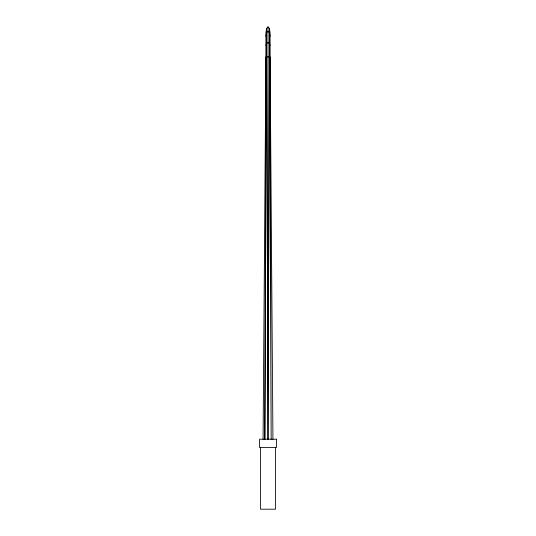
<?xml version="1.0" encoding="UTF-8"?>
<svg xmlns="http://www.w3.org/2000/svg" width="536" height="536" viewBox="0 0 536 536"><rect width="100%" height="100%" fill="white"/><g stroke="black" fill="none" stroke-linecap="round" stroke-linejoin="round"><path stroke-width="0.8" d="M266.667 56.896L268 439.426L269.333 56.896L269.333 28.435L268 26.8L266.667 28.435L265.923 32.636L264.838 439.426L266.667 28.435M263.062 439.426L265.923 56.896L270.077 56.896L272.938 439.426M265.923 36.147L266.667 32.562L268 31.162L269.333 32.562L270.077 36.147M265.923 45.386L266.667 43.396L268 42.619L269.333 43.396L270.077 45.386M269.333 28.435L270.077 32.636L271.162 439.426L269.333 56.896M275.511 447.326L275.511 509.2L260.489 509.2L260.489 447.326M268 26.8L268 439.426M276.449 439.198L259.551 439.198L259.551 447.553L276.449 447.553L276.449 439.198"/></g></svg>
